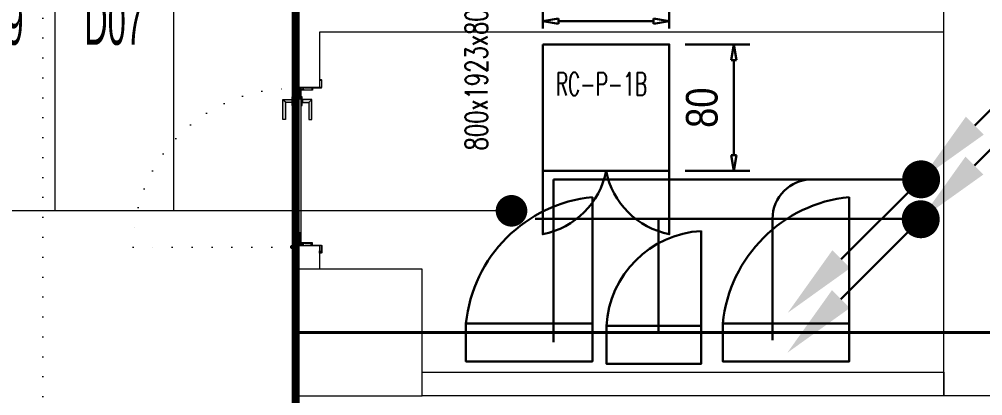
# Model space of a CAD drawing. Header units: metres. Extents: x -17822 to 152406, y -4219 to 19791.
# Drawn here: x 61885 to 62495, y 2400 to 2638 of the extents above; entities that cross this region are included whole.
import ezdxf
from ezdxf.enums import TextEntityAlignment as Align

# ---------------------------------------------------------------- set-up
doc = ezdxf.new("R2010")
doc.units = ezdxf.units.M
doc.header["$LTSCALE"] = 100
doc.header["$MEASUREMENT"] = 0
doc.linetypes.add('DOT2', pattern=[0.125, 0, -0.125])
doc.linetypes.add('HIDDEN', pattern=[0.375, 0.25, -0.125])
doc.layers.get('0').update_dxf_attribs({"color": 9, "lineweight": 9})
for name, color, linetype, lineweight in [('00', 9, 'Continuous', 9), ('01', 9, 'Continuous', 9), ('05S', 9, 'Continuous', 9), ('06B', 9, 'Continuous', 9), ('06D', 9, 'Continuous', 9), ('10', 9, 'Continuous', 9), ('20', 9, 'DOT2', 9), ('21_mahal200', 9, 'Continuous', 9), ('E-AYDINLATMA VE PRİZ PANOSU', 7, 'Continuous', 30), ('E-DATA LIFT PRIZI', 7, 'Continuous', 30), ('E-IP KAMERA RACK KABİN', 7, 'Continuous', 30), ('E-KABLO', 7, 'Continuous', 30), ('E-OK', 3, 'Continuous', 30), ('E-UPS PANOSU', 7, 'Continuous', 30)]:
    doc.layers.add(name, color=color, linetype=linetype, lineweight=lineweight)
doc.styles.add('Arial', font='arial.ttf', dxfattribs={"height": 2.5})
doc.styles.add('E-YAZI', font='txttw.shx')
doc.styles.add('MuuM_TEXT-STANDART', font='ARIALN.TTF')
doc.dimstyles.new('MuuM_DIM200', dxfattribs={"dimscale": 20, "dimtxt": 2, "dimasz": 1, "dimexe": 1, "dimexo": 1, "dimgap": 1, "dimtad": 1, "dimdec": 1, "dimrnd": 0.5, "dimdsep": 46, "dimtxsty": 'MuuM_TEXT-STANDART', "dimblk": 'ARCHTICK', "dimcen": 0, "dimdle": 0.15, "dimclrd": 256, "dimclre": 256, "dimclrt": 256, "dimadec": 0, "dimazin": 0, "dimtfac": 5, "dimtdec": 1, "dimtix": 1, "dimtmove": 2, "dimatfit": 3, "dimldrblk": 'DOT', "dimfxl": 3, "dimfxlon": 1, "dimtolj": 1, "dimlwd": -1, "dimlwe": -1, "dimarcsym": 0})
doc.dimstyles.new('rota-tek', dxfattribs={"dimscale": 20, "dimtxt": 1, "dimasz": 0.5, "dimexe": 0.5, "dimexo": 0.5, "dimgap": 0.5, "dimtad": 1, "dimdec": 1, "dimrnd": 0.5, "dimdsep": 46, "dimtxsty": 'MuuM_TEXT-STANDART', "dimblk": 'CLOSEDBLANK', "dimcen": 0, "dimdle": 0.15, "dimclrd": 256, "dimclre": 256, "dimclrt": 256, "dimadec": 0, "dimazin": 0, "dimtfac": 5, "dimtdec": 1, "dimtix": 1, "dimtmove": 2, "dimatfit": 3, "dimfxl": 3, "dimfxlon": 1, "dimtolj": 1, "dimlwd": -1, "dimlwe": -1, "dimarcsym": 0})

# ---------------------------------------------------------------- blocks, each defined once
blk = doc.blocks.new('E-800X240')
at = {"layer": 'E-UPS PANOSU', "color": 3}
blk.add_line((-40, 24), (-40, 104), dxfattribs=at)
at = {"layer": 'E-UPS PANOSU', "color": 4}
blk.add_lwpolyline([(-40, 24), (40, 24), (40, 0), (-40, 0)], close=True, dxfattribs=at)
at = {"layer": 'E-UPS PANOSU', "color": 3}
blk.add_arc((-49, 15), 89.46, 5.77537, 84.22463, dxfattribs=at)
blk = doc.blocks.new('E-600X240')
at = {"layer": 'E-UPS PANOSU', "color": 3}
blk.add_line((-30, 24), (-30, 84), dxfattribs=at)
at = {"layer": 'E-UPS PANOSU', "color": 4}
blk.add_lwpolyline([(-30, 24), (30, 24), (30, 0), (-30, 0)], close=True, dxfattribs=at)
at = {"layer": 'E-UPS PANOSU', "color": 3}
blk.add_arc((-33.63, 20.37), 63.73, 3.26378, 86.73622, dxfattribs=at)
blk = doc.blocks.new('_ClosedBlank')
at = {"color": 0, "linetype": 'ByBlock', "lineweight": -2}
for p, q in [((-1, 0.167), (0, 0)), ((-1, 0.167), (-1, -0.167)), ((0, 0), (-1, -0.167))]:
    blk.add_line(p, q, dxfattribs=at)
blk = doc.blocks.new('*D408')
at = {"layer": 'E-DATA LIFT PRIZI', "transparency": 16777216}
for p, q in [((62216.33, 2632.19), (62216.33, 2646.94)), ((62296.33, 2632.19), (62296.33, 2646.94)), ((62226.33, 2636.94), (62286.33, 2636.94))]:
    blk.add_line(p, q, dxfattribs=at)
at = {"layer": 'E-DATA LIFT PRIZI', "transparency": 16777216, "xscale": 10, "yscale": 10, "zscale": 10, "rotation": 180}
blk.add_blockref('_ClosedBlank', (62216.33, 2636.94), dxfattribs=at)
at = {"layer": 'E-DATA LIFT PRIZI', "transparency": 16777216, "xscale": 10, "yscale": 10, "zscale": 10}
blk.add_blockref('_ClosedBlank', (62296.33, 2636.94), dxfattribs=at)
at = {"layer": 'E-DATA LIFT PRIZI', "transparency": 16777216, "insert": (62256.33, 2657.15), "char_height": 20, "attachment_point": 5, "style": 'MuuM_TEXT-STANDART'}
blk.add_mtext('\\A1;80', dxfattribs=at)
blk = doc.blocks.new('*D409')
at = {"layer": 'E-DATA LIFT PRIZI', "transparency": 16777216}
for p, q in [((62306.33, 2622.19), (62347.21, 2622.19)), ((62337.21, 2612.19), (62337.21, 2552.19)), ((62306.33, 2542.19), (62347.21, 2542.19))]:
    blk.add_line(p, q, dxfattribs=at)
at = {"layer": 'E-DATA LIFT PRIZI', "transparency": 16777216, "xscale": 10, "yscale": 10, "zscale": 10}
for p, rotation in [((62337.21, 2622.19), 90), ((62337.21, 2542.19), 270)]:
    blk.add_blockref('_ClosedBlank', p, dxfattribs=dict(at, rotation=rotation))
at = {"layer": 'E-DATA LIFT PRIZI', "transparency": 16777216, "insert": (62317, 2582.19), "char_height": 20, "attachment_point": 5, "rotation": 90, "style": 'MuuM_TEXT-STANDART'}
blk.add_mtext('\\A1;80', dxfattribs=at)
blk = doc.blocks.new('*U195')
at = {"layer": 'E-OK', "color": 3, "linetype": 'Continuous'}
for p, q in [((84.9, 84.8), (200.6, 200.5)), ((-126.3, -126.2), (0, 0))]:
    blk.add_line(p, q, dxfattribs=at)
at = {"layer": 'E-OK', "color": 4, "linetype": 'Continuous', "const_width": 30}
blk.add_lwpolyline([(-15, 0, 1), (15, 0, 1)], format="xyb", close=True, dxfattribs=at)
at = {"layer": 'E-OK', "color": 3, "linetype": 'Continuous'}
for points in [[(99, 70.7), (70.7, 99), (0, 0)], [(-112.2, -140.4), (-140.4, -112.1), (-211.2, -211)]]:
    blk.add_solid(points, dxfattribs=at)
blk = doc.blocks.new('p-kolon_80x80')
blk.add_lwpolyline([(-40, -40), (40, -40), (40, 40), (-40, 40)], close=True)
blk = doc.blocks.new('1.bod.mimari.elk')
at = {"layer": '01'}
blk.add_lwpolyline([(6510, -5630), (6510, -5630), (6510, -5630), (6510, -6180), (6780, -6180), (6780, -5630), (6780, -5630), (6780, -5630), (6820, -5630), (6820, -6230), (6470, -6230), (6470, -5630), (6510, -5630)], dxfattribs=at)
blk.add_blockref('p-kolon_80x80', (6100, -6190), dxfattribs=at)
blk = doc.blocks.new('p-işyeri')
at = {"color": 0, "const_width": 2}
blk.add_lwpolyline([(200, 0), (200, 700), (-200, 700), (-200, 0)], close=True, dxfattribs=at)
blk = doc.blocks.new('gr-p-barel kilitli kapı kolu')
at = {"layer": '05S'}
h = blk.add_hatch(color=256, dxfattribs=at)
h.paths.add_polyline_path([(1.3, 0.8), (-1.3, 0.8), (-1.3, 0.7), (1.3, 0.7)])
h.paths.add_polyline_path([(2.75, 0.7), (-2.75, 0.7), (-2.75, 0), (2.75, 0)])
h.paths.add_polyline_path([(-11.7, 4.9), (-11.7, 6.7), (0.9, 6.7), (0.9, 0.8), (-0.9, 0.8), (-0.9, 4.9)])
at = {"flags": 128}
for points in [[(-0.9, 0.8), (-0.9, 4.9), (-11.7, 4.9), (-11.7, 6.7), (0.9, 6.7), (0.9, 0.8)], [(-0.8, 5), (0.8, 6.6)]]:
    blk.add_lwpolyline(points, dxfattribs=at)
blk.add_lwpolyline([(-2.75, 0), (-2.75, 0.7), (2.75, 0.7), (2.75, 0)])
blk.add_lwpolyline([(-1.3, 0.7), (1.3, 0.7), (1.3, 0.8), (-1.3, 0.8)], close=True)
blk = doc.blocks.new('prf-scr2')
at = {"linetype": 'DOT2', "ltscale": 10}
blk.add_line((0, 0.19), (0, -1.06), dxfattribs=at)
for p, q in [((0.09, -0.24), (-0.09, -0.2)), ((-0.09, -0.24), (0.09, -0.28)), ((0.09, -0.32), (-0.09, -0.28)), ((-0.09, -0.32), (0.09, -0.36)), ((0.09, -0.4), (-0.09, -0.36)), ((-0.09, -0.4), (0.09, -0.44)), ((0.09, -0.48), (-0.09, -0.44)), ((-0.09, -0.48), (0.09, -0.52)), ((0.09, -0.56), (-0.09, -0.52)), ((-0.09, -0.56), (0.09, -0.6)), ((0.09, -0.64), (-0.09, -0.6)), ((-0.09, -0.64), (0.09, -0.68)), ((0.09, -0.72), (-0.09, -0.68)), ((-0.09, -0.72), (0.09, -0.76)), ((0.06, -0.84), (-0.08, -0.76)), ((-0.07, -0.8), (0.06, -0.84)), ((0.09, -0.17), (0, -0.15)), ((0, -0.18), (0.09, -0.2))]:
    blk.add_line(p, q)
blk.add_lwpolyline([(0.23, 0), (-0.23, 0), (-0.23, -0.01), (-0.12, -0.14), (0.12, -0.14), (0.23, -0.01), (0.23, 0)], close=True)
for points in [[(0.23, -0.01), (-0.23, -0.01)], [(-0.09, -0.14), (-0.09, -0.2), (-0.12, -0.22), (-0.12, -0.23), (-0.09, -0.24), (-0.09, -0.28), (-0.12, -0.3), (-0.12, -0.31), (-0.09, -0.32), (-0.09, -0.36), (-0.12, -0.38), (-0.12, -0.39), (-0.09, -0.4), (-0.09, -0.44), (-0.12, -0.46), (-0.12, -0.46), (-0.09, -0.48), (-0.09, -0.52), (-0.12, -0.54), (-0.12, -0.54), (-0.09, -0.56), (-0.09, -0.6), (-0.12, -0.62), (-0.12, -0.62), (-0.09, -0.64), (-0.09, -0.68), (-0.12, -0.69), (-0.12, -0.7), (-0.09, -0.72), (-0.09, -0.73), (-0.08, -0.76), (-0.1, -0.77), (-0.1, -0.78), (-0.07, -0.8), (-0.01, -0.94), (0, -0.95), (0.01, -0.94), (0.08, -0.76), (0.09, -0.76), (0.12, -0.74), (0.12, -0.73), (0.09, -0.72), (0.09, -0.68), (0.12, -0.66), (0.12, -0.66), (0.09, -0.64), (0.09, -0.6), (0.12, -0.58), (0.12, -0.58), (0.09, -0.56), (0.09, -0.52), (0.12, -0.5), (0.12, -0.5), (0.09, -0.48), (0.09, -0.44), (0.12, -0.43), (0.12, -0.42), (0.09, -0.4), (0.09, -0.36), (0.12, -0.35), (0.12, -0.34), (0.09, -0.32), (0.09, -0.28), (0.12, -0.27), (0.12, -0.26), (0.09, -0.24), (0.09, -0.2), (0.12, -0.19), (0.12, -0.18), (0.09, -0.17), (0.09, -0.14)]]:
    blk.add_lwpolyline(points)
blk = doc.blocks.new('K-SAC-01')
at = {"layer": '10'}
for points in [[(-4.6, 16.2, -0.414214), (-4.5, 16.3), (-0.1, 16.3, -0.414214), (0, 16.2), (0, 5.9), (0.2, 5.9), (0.2, 16.2, 0.414214), (-0.1, 16.5), (-4.5, 16.5, 0.414214), (-4.8, 16.2), (-4.8, 15.3, 0.414214), (-4.5, 15), (-3.4, 15), (-3.4, 15.2), (-4.5, 15.2, -0.414214), (-4.6, 15.3)], [(104.6, 16.2, 0.414214), (104.5, 16.3), (100.1, 16.3, 0.414214), (100, 16.2), (100, 5.9), (99.8, 5.9), (99.8, 16.2, -0.414214), (100.1, 16.5), (104.5, 16.5, -0.414214), (104.8, 16.2), (104.8, 15.3, -0.414214), (104.5, 15), (103.4, 15), (103.4, 15.2), (104.5, 15.2, 0.414214), (104.6, 15.3)], [(0.2, 10.3, -0.414214), (0.5, 10.6), (1.5, 10.6, -0.414214), (1.8, 10.3), (1.8, 3.9, -0.414214), (1.5, 3.6, -0.414214), (1.2, 3.9), (1.2, 4.8), (0.2, 4.8), (0.2, -1.2, -0.414214), (-0.1, -1.5), (-4.5, -1.5, -0.414214), (-4.8, -1.2), (-4.8, -0.3, -0.414214), (-4.5, 0), (-3.4, 0), (-3.4, -0.2), (-4.5, -0.2, 0.414214), (-4.6, -0.3), (-4.6, -1.2, 0.414214), (-4.5, -1.3), (-0.1, -1.3, 0.414214), (0, -1.2), (0, 5), (1.4, 5), (1.4, 3.9, 0.414214), (1.5, 3.8, 0.414214), (1.6, 3.9), (1.6, 10.3, 0.414214), (1.5, 10.4), (0.5, 10.4, 0.414214), (0.4, 10.3), (0.4, 9.4), (0.2, 9.4)], [(99.8, 10.3, 0.414214), (99.5, 10.6), (98.5, 10.6, 0.414214), (98.2, 10.3), (98.2, 3.9, 0.414214), (98.5, 3.6, 0.414214), (98.8, 3.9), (98.8, 4.8), (99.8, 4.8), (99.8, -1.2, 0.414214), (100.1, -1.5), (104.5, -1.5, 0.414214), (104.8, -1.2), (104.8, -0.3, 0.414214), (104.5, 0), (103.4, 0), (103.4, -0.2), (104.5, -0.2, -0.414214), (104.6, -0.3), (104.6, -1.2, -0.414214), (104.5, -1.3), (100.1, -1.3, -0.414214), (100, -1.2), (100, 5), (98.6, 5), (98.6, 3.9, -0.414214), (98.5, 3.8, -0.414214), (98.4, 3.9), (98.4, 10.3, -0.414214), (98.5, 10.4), (99.5, 10.4, -0.414214), (99.6, 10.3), (99.6, 9.4), (99.8, 9.4)], [(-0.38, -2.01), (1, -1.37), (1, 1.5), (1.2, 1.5), (1.2, -1.5), (-0.27, -2.18, -14.796002)]]:
    blk.add_lwpolyline(points, format="xyb", close=True, dxfattribs=at)
for points in [[(98.8, 0.15), (98.8, 2.15), (99.1, 2.15), (99.1, 3.19), (1.5, 3.19), (1.5, 2.15), (1.8, 2.15), (1.8, 0.15), (1.5, 0.15), (1.5, 1.85), (1.2, 1.85), (1.2, 3.49), (99.4, 3.49), (99.4, 1.85), (99.1, 1.85), (99.1, 0.15)], [(98.8, 2.15), (98.8, 0.15), (99.4, 0.15), (99.4, -1.5), (1.2, -1.5), (1.2, 0.15), (1.8, 0.15), (1.8, 2.15), (2.1, 2.15), (2.1, -0.15), (1.5, -0.15), (1.5, -1.2), (99.1, -1.2), (99.1, -0.15), (98.5, -0.15), (98.5, 2.15), (98.8, 2.15)]]:
    blk.add_lwpolyline(points, dxfattribs=at)
for points in [[(2.1, 3), (8.1, 3), (8.1, -1), (2.1, -1)], [(2.4, 2.7), (7.8, 2.7), (7.8, -0.7), (2.4, -0.7)], [(98.5, 3), (92.5, 3), (92.5, -1), (98.5, -1)], [(98.2, 2.7), (92.8, 2.7), (92.8, -0.7), (98.2, -0.7)]]:
    blk.add_lwpolyline(points, close=True, dxfattribs=at)
blk.add_circle((-0.95, -2.5), 0.55, dxfattribs=at)
at = {"layer": '20', "linetype": 'HIDDEN'}
for points in [[(-0.2, -1.3), (-0.2, 0), (-1.7, 0), (-1.7, -1.3)], [(-0.4, -1.99), (-0.4, -0.2), (-1.5, -0.2), (-1.5, -1.99)]]:
    blk.add_lwpolyline(points, dxfattribs=at)
at = {"layer": '20'}
blk.add_lwpolyline([(-0.95, -2.5), (-0.95, -102.85)], dxfattribs=at)
blk.add_arc((-0.95, -2.5), 100.35, 270, 1.51314, dxfattribs=at)
at = {"layer": '06B'}
blk.add_blockref('gr-p-barel kilitli kapı kolu', (91.4, 3.51), dxfattribs=at)
at = {"layer": '06B', "xscale": -1, "rotation": 180}
blk.add_blockref('gr-p-barel kilitli kapı kolu', (91.4, -1.51), dxfattribs=at)
at = {"layer": '10', "xscale": -1, "rotation": 90}
blk.add_blockref('prf-scr2', (1.5, 1), dxfattribs=at)
at = {"layer": '10', "rotation": 270}
blk.add_blockref('prf-scr2', (99.1, 1.22), dxfattribs=at)
blk = doc.blocks.new('_ArchTick')
at = {"color": 0, "linetype": 'ByBlock', "const_width": 0.15}
blk.add_lwpolyline([(-0.5, -0.5), (0.5, 0.5)], dxfattribs=at)
blk = doc.blocks.new('_Dot')
at = {"color": 0, "linetype": 'ByBlock', "lineweight": -2}
blk.add_line((-0.5, 0), (-1, 0), dxfattribs=at)
at = {"color": 0, "linetype": 'ByBlock', "const_width": 0.5}
blk.add_lwpolyline([(-0.25, 0, 1), (0.25, 0, 1)], format="xyb", close=True, dxfattribs=at)
blk = doc.blocks.new('0_roomno2')
blk.add_lwpolyline([(19.375, -10.5), (0, -10.5), (0, 0), (19.375, 0)], close=True)
for points in [[(0, -3), (19.375, -3)], [(8.125, -3), (8.125, -10.5)], [(11.875, -3), (11.875, -10.5)], [(15.625, -3), (15.625, -10.5)], [(0, -6.75), (8.125, -6.75)]]:
    blk.add_lwpolyline(points)
at = {"style": 'MuuM_TEXT-STANDART', "width": 0.6}
blk.add_text('H:', height=1.5, dxfattribs=at).set_placement((0.35, -8.608), align=Align.MIDDLE_LEFT)
at = {"style": 'Arial'}
blk.add_attdef('ODANO', (0, 1.17), '', height=2, dxfattribs=at)
blk.add_attdef('MEKANADI', text='', height=2, dxfattribs=at).set_placement((0.35, -3), align=Align.BOTTOM_LEFT)
at = {"style": 'MuuM_TEXT-STANDART', "width": 0.6}
for tag, p in [('YER01', (10, -4.5)), ('TAVAN01', (13.75, -4.5)), ('DUVAR01', (17.5, -4.5)), ('YER02', (10, -6.75)), ('TAVAN02', (13.75, -6.75)), ('DUVAR02', (17.5, -6.75)), ('YER03', (10, -9)), ('TAVAN03', (13.75, -9)), ('DUVAR03', (17.5, -9))]:
    blk.add_attdef(tag, text='', height=1.5, dxfattribs=at).set_placement(p, align=Align.MIDDLE_CENTER)
for tag, p in [('M2', (0.35, -4.875)), ('TEMIZTAVANYUKSEKLIGI', (1.8, -8.608))]:
    blk.add_attdef(tag, text='', height=1.5, dxfattribs=at).set_placement(p, align=Align.MIDDLE_LEFT)
blk = doc.blocks.new('1.bod.mimari1.elk')
at = {"layer": '00'}
for points in [[(6400, -6000), (6075, -6000), (6075, -6035), (6060, -6035), (6060, -5580), (6095, -5580)], [(6470, -6000), (6400, -6000)], [(6060, -6135), (6075, -6135), (6075, -6150)], [(6075, -6150), (6060, -6150), (6060, -6135)], [(6400, -6215), (6470, -6215), (6470, -6230), (6140, -6230), (6140, -6215), (6400, -6215)]]:
    blk.add_lwpolyline(points, dxfattribs=at)
at = {"layer": '06D', "linetype": 'DOT2'}
blk.add_lwpolyline([(5900, -2652.1), (5900, -7740, 0.414214), (6200, -8040)], format="xyb", dxfattribs=at)
at = {"layer": '20', "ltscale": 2, "const_width": 5}
blk.add_lwpolyline([(6820, -6550), (6060, -6550), (6060, -4550), (6820, -4550)], close=True, dxfattribs=at)
at = {"xscale": -1, "rotation": 270}
blk.add_blockref('K-SAC-01', (6060, -6135), dxfattribs=at)
at = {"layer": '06D', "color": 89, "linetype": 'HIDDEN', "true_color": 0x2e4d23, "rotation": 90}
blk.add_blockref('p-işyeri', (6760, -6390), dxfattribs=at)
at = {"layer": '21_mahal200'}
ref = blk.add_blockref('0_roomno2', (5595.16, -5903.04), dxfattribs=dict(at, xscale=20, yscale=20, zscale=20))
ref.add_attrib('ODANO', 'B1-36', (5595.16, -5894.4), dxfattribs={"layer": '0', "height": 40, "style": 'Arial'})
ref.add_attrib('MEKANADI', 'ELEK.ODASI', dxfattribs={"layer": '0', "height": 40, "style": 'Arial'}).set_placement((5602.16, -5963.04), align=Align.BOTTOM_LEFT)
ref.add_attrib('M2', '#### m2', dxfattribs={"layer": '0', "height": 30, "style": 'MuuM_TEXT-STANDART', "width": 0.6}).set_placement((5602.16, -6000.54), align=Align.MIDDLE_LEFT)
ref.add_attrib('TEMIZTAVANYUKSEKLIGI', '2.90 M', dxfattribs={"layer": '0', "height": 30, "style": 'MuuM_TEXT-STANDART', "width": 0.6}).set_placement((5631.16, -6075.2), align=Align.MIDDLE_LEFT)
ref.add_attrib('YER01', 'Y02', dxfattribs={"layer": '0', "height": 30, "style": 'MuuM_TEXT-STANDART', "width": 0.6}).set_placement((5795.16, -5993.04), align=Align.MIDDLE_CENTER)
ref.add_attrib('TAVAN01', 'T09', dxfattribs={"layer": '0', "height": 30, "style": 'MuuM_TEXT-STANDART', "width": 0.6}).set_placement((5870.16, -5993.04), align=Align.MIDDLE_CENTER)
ref.add_attrib('DUVAR01', 'D07', dxfattribs={"layer": '0', "height": 30, "style": 'MuuM_TEXT-STANDART', "width": 0.6}).set_placement((5945.16, -5993.04), align=Align.MIDDLE_CENTER)
blk.add_leader([(6196.52, -6113.04), (5982.66, -6113.04)], dimstyle='MuuM_DIM200', override={"dimasz": 1, "dimfxl": 10}, dxfattribs=at)

msp = doc.modelspace()

# ---------------------------------------------------------------- linework, layer by layer
at = {"layer": 'E-KABLO', "color": 6}
for p, q in [((62455.58, 2536.88), (62223.06, 2536.88)), ((62223.06, 2536.88), (62223.06, 2433.81)), ((62361.6, 2435.2), (62361.6, 2511.88))]:
    msp.add_line(p, q, dxfattribs=at)
at = {"layer": 'E-KABLO', "color": 4}
for p, q in [((62455.58, 2511.88), (62211.53, 2511.88)), ((62289.55, 2440), (62289.55, 2511.88))]:
    msp.add_line(p, q, dxfattribs=at)
at = {"layer": 'E-KABLO', "color": 6}
msp.add_arc((62386.6, 2511.88), 25, 90, 180, dxfattribs=at)
at = {"layer": 'E-UPS PANOSU', "color": 7}
msp.add_lwpolyline([(62216.33, 2622.19), (62296.33, 2622.19), (62296.33, 2542.19), (62216.33, 2542.19)], close=True, dxfattribs=at)
for points in [[(62256.33, 2542.19, -0.306112), (62216.33, 2502.19), (62216.33, 2542.19)], [(62256.33, 2542.19, 0.306112), (62296.33, 2502.19), (62296.33, 2542.19)]]:
    msp.add_lwpolyline(points, format="xyb", dxfattribs=at)

# ---------------------------------------------------------------- block references
at = {"layer": '06D'}
for name in ['1.bod.mimari.elk', '1.bod.mimari1.elk']:
    msp.add_blockref(name, (56000, 8630), dxfattribs=at)
at = {"layer": 'E-OK', "xscale": -0.4, "yscale": 0.4, "zscale": 0.4, "rotation": 270}
for p in [(62455.58, 2536.88), (62455.34, 2511.63)]:
    msp.add_blockref('*U195', p, dxfattribs=at)
at = {"layer": 'E-UPS PANOSU', "xscale": -1}
for name, p in [('E-800X240', (62207.71, 2421.69)), ('E-800X240', (62370.13, 2421.69)), ('E-600X240', (62286.57, 2420.2))]:
    msp.add_blockref(name, p, dxfattribs=at)

# ---------------------------------------------------------------- texts
at = {"layer": 'E-AYDINLATMA VE PRİZ PANOSU', "color": 4, "style": 'E-YAZI', "width": 0.7}
msp.add_text('800x1923x800 mm', height=14, rotation=90, dxfattribs=at).set_placement((62181.3, 2555.12))
at = {"layer": 'E-IP KAMERA RACK KABİN', "color": 7, "style": 'E-YAZI', "width": 0.6}
msp.add_text('RC-P-1B', height=14.4, dxfattribs=at).set_placement((62224.45, 2590))

# ---------------------------------------------------------------- dimensions: what is measured, and where the dimension line sits
at = {"layer": 'E-DATA LIFT PRIZI', "color": 1}
dim = msp.add_linear_dim(base=(62296.33, 2636.94), p1=(62216.33, 2622.19), p2=(62296.33, 2622.19), dimstyle='rota-tek', dxfattribs=at)
dim.commit()
dim.dimension.update_dxf_attribs({"geometry": '*D408', "text_midpoint": (62256.33, 2657.15)})
dim = msp.add_linear_dim(base=(62337.21, 2542.19), p1=(62296.33, 2622.19), p2=(62296.33, 2542.19), angle=90, dimstyle='rota-tek', dxfattribs=at)
dim.commit()
dim.dimension.update_dxf_attribs({"geometry": '*D409', "text_midpoint": (62317, 2582.19)})

doc.saveas('drawing.dxf')
